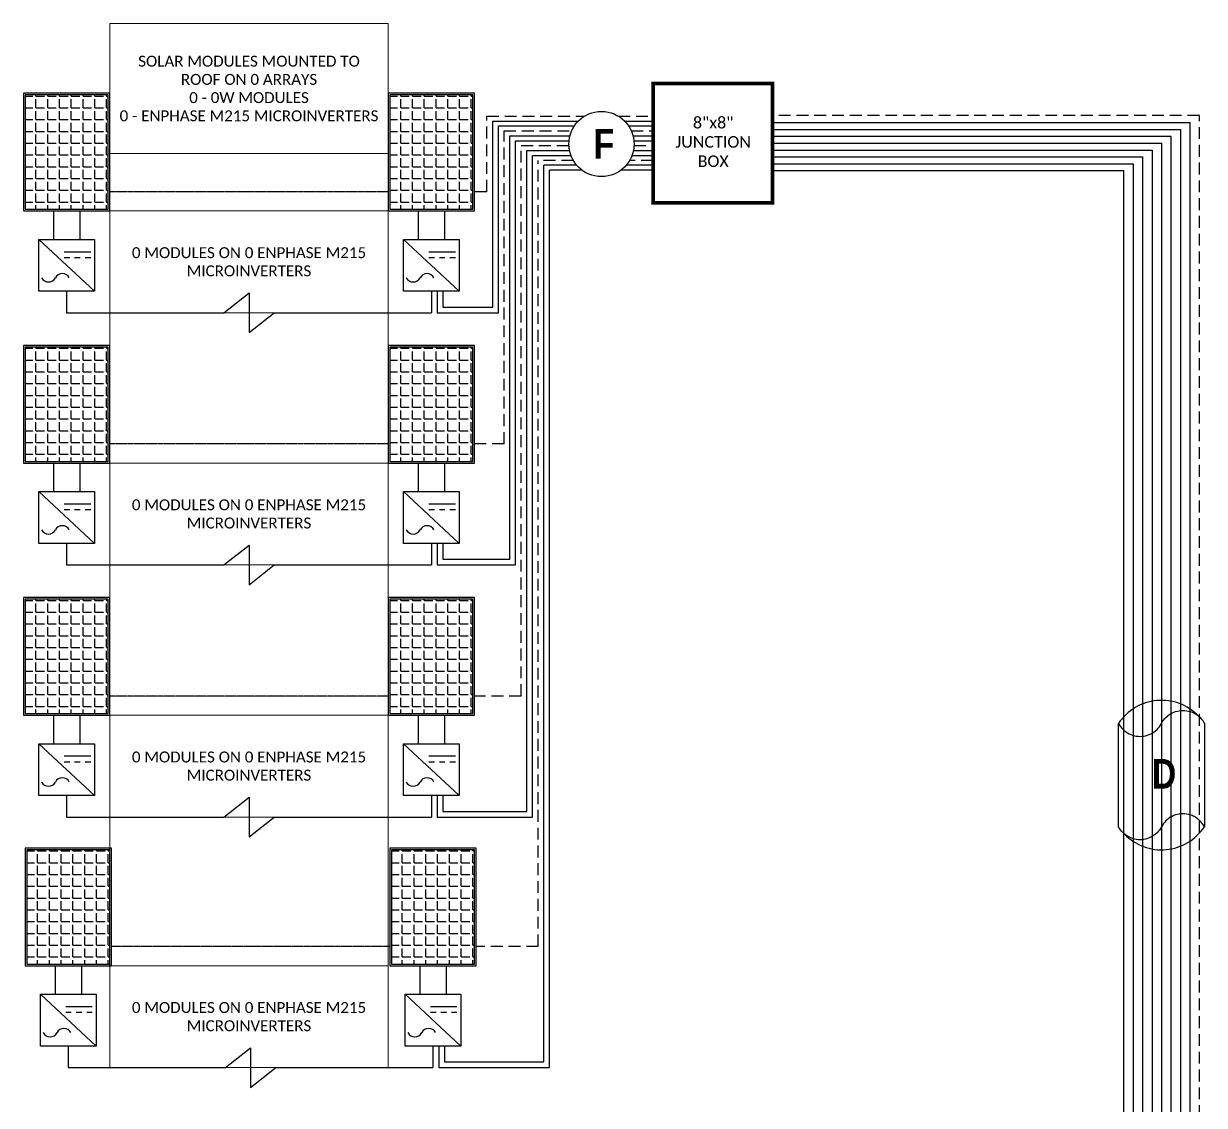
# Model space of a CAD drawing. Header units: feet. Extents: x 24463 to 25062, y 16038 to 16616.
# Drawn here: x 24687.9 to 25061.5, y 16273.6 to 16615.7 of the extents above; entities that cross this region are included whole.
import ezdxf

# ---------------------------------------------------------------- set-up
doc = ezdxf.new("R2010")
doc.units = ezdxf.units.FT
doc.header["$MEASUREMENT"] = 0
doc.linetypes.add('HIDDEN', pattern=[0.375, 0.25, -0.125])
doc.layers.add('TEXT', color=7, linetype='Continuous')
doc.styles.add('ONE LINE TXT', font='techb___.ttf')
doc.styles.get("Standard").update_dxf_attribs({"font": 'calibri.ttf'})

# ---------------------------------------------------------------- blocks, each defined once
blk = doc.blocks.new('*T28')
at = {"layer": 'Defpoints', "color": 8, "linetype": 'ByBlock', "lineweight": 0, "transparency": 16777216}
for p, q in [((0, 0), (88.16, 0)), ((0, 0), (0, -330.21)), ((88.16, 0), (88.16, -330.21)), ((0, -41.08), (88.16, -41.08)), ((0, -59.24), (88.16, -59.24)), ((0, -91.46), (88.16, -91.46)), ((0, -138.99), (88.16, -138.99)), ((0, -171.21), (88.16, -171.21)), ((0, -218.74), (88.16, -218.74)), ((0, -250.97), (88.16, -250.97)), ((0, -297.99), (88.16, -297.99)), ((0, -330.21), (88.16, -330.21))]:
    blk.add_line(p, q, dxfattribs=at)
at = {"color": 0, "linetype": 'Continuous', "transparency": 16777216, "char_height": 3.4544, "width": 83.574, "attachment_point": 5}
for s, insert in [('{\\fCalibri|b0|i0|c0;SOLAR MODULES MOUNTED TO ROOF ON 0 ARRAYS^J0 - 0W MODULES^J0 - ENPHASE M215 MICROINVERTERS', (44.08, -20.54)), ('{\\fCalibri|b0|i0|c0;', (44.08, -50.16)), ('{\\fCalibri|b0|i0|c0;0 MODULES ON 0 ENPHASE M215 MICROINVERTERS', (44.08, -75.35)), ('{\\fCalibri|b0|i0|c0;', (44.08, -115.23)), ('{\\fCalibri|b0|i0|c0;0 MODULES ON 0 ENPHASE M215 MICROINVERTERS', (44.08, -155.1)), ('{\\fCalibri|b0|i0|c0;', (44.08, -194.98)), ('{\\fCalibri|b0|i0|c0;0 MODULES ON 0 ENPHASE M215 MICROINVERTERS', (44.08, -234.86)), ('{\\fCalibri|b0|i0|c0;', (44.08, -274.48)), ('{\\fCalibri|b0|i0|c0;0 MODULES ON 0 ENPHASE M215 MICROINVERTERS', (44.08, -314.1))]:
    blk.add_mtext(s, dxfattribs=dict(at, insert=insert))
blk = doc.blocks.new('8x8box')
at = {"lineweight": 50, "const_width": 1.19}
blk.add_lwpolyline([(37.78, 0), (0, 0), (0, 37.78), (37.78, 37.78)], close=True, dxfattribs=at)
at = {"color": 1, "insert": (19.03, 19.26), "char_height": 3.6576, "attachment_point": 5}
blk.add_mtext_dynamic_manual_height_columns('8"x8"  JUNCTION BOX ', width=0.4767, gutter_width=7.17, heights=[0], dxfattribs=at)
blk = doc.blocks.new('*U26')
at = {"color": 7}
blk.add_lwpolyline([(-13.57, 16.36), (-13.04, 15.49), (-13.04, 15.49), (-13.04, 15.49), (-12.57, 14.89), (-12.16, 14.45), (-11.78, 14.11), (-11.38, 13.79), (-10.75, 13.35), (-10.24, 13.08), (-9.69, 12.82), (-9.13, 12.62), (-8.55, 12.46), (-7.97, 12.35), (-7.39, 12.28), (-6.78, 12.25), (-6.19, 12.28), (-5.6, 12.35), (-5.02, 12.46), (-4.44, 12.62), (-3.89, 12.83), (-3.34, 13.07), (-2.82, 13.36), (-2.36, 13.66), (-2.04, 13.91), (-1.86, 14.05), (-1.39, 14.47), (-1.04, 14.86), (-0.68, 15.3), (-0.32, 15.8), (0, 16.36), (0.32, 16.92), (0.68, 17.42), (1.04, 17.86), (1.39, 18.25), (1.86, 18.67), (2.04, 18.81), (2.36, 19.05), (2.82, 19.36), (3.34, 19.64), (3.89, 19.89), (4.44, 20.09), (5.02, 20.26), (5.6, 20.37), (6.19, 20.44), (6.78, 20.46), (7.39, 20.44), (7.97, 20.37), (8.55, 20.26), (9.13, 20.1), (9.69, 19.89), (10.24, 19.64), (10.75, 19.36), (11.38, 18.93), (11.78, 18.61), (12.16, 18.27), (12.57, 17.82), (13.04, 17.23), (13.04, 17.23), (13.04, 17.23), (13.57, 16.36), (13.57, -16.36), (13.04, -15.49), (13.04, -15.49), (13.04, -15.49), (12.57, -14.89), (12.16, -14.45), (11.78, -14.11), (11.38, -13.79), (10.75, -13.35), (10.24, -13.08), (9.69, -12.82), (9.13, -12.62), (8.55, -12.46), (7.97, -12.35), (7.39, -12.28), (6.78, -12.25), (6.19, -12.28), (5.6, -12.35), (5.02, -12.46), (4.44, -12.62), (3.89, -12.83), (3.34, -13.07), (2.82, -13.36), (2.36, -13.66), (2.04, -13.91), (1.86, -14.05), (1.39, -14.47), (1.04, -14.86), (0.68, -15.3), (0.32, -15.8), (0, -16.36), (-0.32, -16.92), (-0.68, -17.42), (-1.04, -17.86), (-1.39, -18.25), (-1.86, -18.67), (-2.04, -18.81), (-2.36, -19.05), (-2.82, -19.36), (-3.34, -19.64), (-3.89, -19.89), (-4.44, -20.09), (-5.02, -20.26), (-5.6, -20.37), (-6.19, -20.44), (-6.78, -20.46), (-7.39, -20.44), (-7.97, -20.37), (-8.55, -20.26), (-9.13, -20.1), (-9.69, -19.89), (-10.24, -19.64), (-10.75, -19.36), (-11.38, -18.93), (-11.78, -18.61), (-12.16, -18.27), (-12.57, -17.82), (-13.04, -17.23), (-13.04, -17.23), (-13.04, -17.23), (-13.57, -16.36), (-13.57, -16.36)], close=True, dxfattribs=at)
at = {"color": 7, "linetype": 'Continuous'}
for centre, start, end in [((0, 7.35), 43.9732, 146.4265), ((0, -7.35), 223.9732, 326.4265)]:
    blk.add_arc(centre, 16.29, start, end, dxfattribs=at)
at = {"color": 1, "linetype": 'Continuous', "insert": (-3.09, 5.1), "char_height": 9.3833, "attachment_point": 1, "style": 'ONE LINE TXT'}
blk.add_mtext_dynamic_manual_height_columns('{\\W1;\\C256;D}', width=0.1385, gutter_width=2.13, heights=[0], dxfattribs=at)

msp = doc.modelspace()

# ---------------------------------------------------------------- hatches: boundary and pattern name
at = {"linetype": 'Continuous'}
h = msp.add_hatch(dxfattribs=at)
h.set_pattern_fill('ANGLE', color=256, scale=13.54666)
h.set_pattern_definition([(0, (24751.3767, 4574.902), (0, 3.7253315), [2.709332, -1.0159995]), (90, (24751.3767, 4574.902), (-3.7253315, 2e-16), [2.709332, -1.0159995])])
h.paths.add_polyline_path([(24688.37, 16593.2), (24688.37, 16557.02), (24714.6, 16557.02), (24714.6, 16593.2)])
h = msp.add_hatch(dxfattribs=at)
h.set_pattern_fill('ANGLE', color=256, scale=13.54666)
h.set_pattern_definition([(0, (24866.7966, 4574.902), (0, 3.7253315), [2.709332, -1.0159995]), (90, (24866.7966, 4574.902), (-3.7253315, 2e-16), [2.709332, -1.0159995])])
h.paths.add_polyline_path([(24803.79, 16593.2), (24803.79, 16557.02), (24830.02, 16557.02), (24830.02, 16593.2)])
h = msp.add_hatch(dxfattribs=at)
h.set_pattern_fill('ANGLE', color=256, scale=13.54666)
h.set_pattern_definition([(0, (24751.3767, 4495.1487), (0, 3.7253315), [2.709332, -1.0159995]), (90, (24751.3767, 4495.1487), (-3.7253315, 2e-16), [2.709332, -1.0159995])])
h.paths.add_polyline_path([(24688.37, 16513.45), (24688.37, 16477.26), (24714.6, 16477.26), (24714.6, 16513.45)])
h = msp.add_hatch(dxfattribs=at)
h.set_pattern_fill('ANGLE', color=256, scale=13.54666)
h.set_pattern_definition([(0, (24866.7966, 4495.1487), (0, 3.7253315), [2.709332, -1.0159995]), (90, (24866.7966, 4495.1487), (-3.7253315, 2e-16), [2.709332, -1.0159995])])
h.paths.add_polyline_path([(24803.79, 16513.45), (24803.79, 16477.26), (24830.02, 16477.26), (24830.02, 16513.45)])
h = msp.add_hatch(dxfattribs=at)
h.set_pattern_fill('ANGLE', color=256, scale=13.54666)
h.set_pattern_definition([(0, (24751.3767, 4415.3956), (0, 3.7253315), [2.709332, -1.0159995]), (90, (24751.3767, 4415.3956), (-3.7253315, 2e-16), [2.709332, -1.0159995])])
h.paths.add_polyline_path([(24688.37, 16433.69), (24688.37, 16397.51), (24714.6, 16397.51), (24714.6, 16433.69)])
h = msp.add_hatch(dxfattribs=at)
h.set_pattern_fill('ANGLE', color=256, scale=13.54666)
h.set_pattern_definition([(0, (24866.7966, 4415.3956), (0, 3.7253315), [2.709332, -1.0159995]), (90, (24866.7966, 4415.3956), (-3.7253315, 2e-16), [2.709332, -1.0159995])])
h.paths.add_polyline_path([(24803.79, 16433.69), (24803.79, 16397.51), (24830.02, 16397.51), (24830.02, 16433.69)])
h = msp.add_hatch(dxfattribs=at)
h.set_pattern_fill('ANGLE', color=256, scale=13.54666)
h.set_pattern_definition([(0, (24751.8857, 4336.1515), (0, 3.7253315), [2.709332, -1.0159995]), (90, (24751.8857, 4336.1515), (-3.7253315, 2e-16), [2.709332, -1.0159995])])
h.paths.add_polyline_path([(24688.87, 16354.45), (24688.87, 16318.27), (24715.11, 16318.27), (24715.11, 16354.45)])
h = msp.add_hatch(dxfattribs=at)
h.set_pattern_fill('ANGLE', color=256, scale=13.54666)
h.set_pattern_definition([(0, (24867.3056, 4336.1515), (0, 3.7253315), [2.709332, -1.0159995]), (90, (24867.3056, 4336.1515), (-3.7253315, 2e-16), [2.709332, -1.0159995])])
h.paths.add_polyline_path([(24804.29, 16354.45), (24804.29, 16318.27), (24830.53, 16318.27), (24830.53, 16354.45)])

# ---------------------------------------------------------------- linework, layer by layer
at = {"color": 92, "linetype": 'HIDDEN', "ltscale": 15}
for p, q in [((24834.5, 16586.49), (24865.38, 16586.49)), ((24834.5, 16562.56), (24834.5, 16586.49)), ((24876.07, 16586.49), (24887.06, 16586.49)), ((24839.91, 16581.82), (24861.29, 16581.82)), ((24839.91, 16482.8), (24839.91, 16581.82)), ((24880.16, 16581.82), (24887.06, 16581.82)), ((24845.32, 16577.16), (24860.43, 16577.16)), ((24845.32, 16403.05), (24845.32, 16577.16)), ((24881.03, 16577.16), (24887.06, 16577.16)), ((24861.8, 16572.5), (24850.72, 16572.5)), ((24850.72, 16323.9), (24850.72, 16572.5)), ((24887.06, 16572.5), (24879.65, 16572.5)), ((24834.5, 16562.56), (24830.53, 16562.56)), ((24839.91, 16482.8), (24830.53, 16482.8)), ((24845.32, 16403.05), (24830.53, 16403.05)), ((24850.72, 16323.81), (24831.04, 16323.81))]:
    msp.add_line(p, q, dxfattribs=at)
at = {"color": 10, "linetype": 'Continuous'}
for p, q in [((24836.31, 16584.93), (24863.41, 16584.93)), ((24836.31, 16526.09), (24836.31, 16584.93)), ((24878.05, 16584.93), (24887.06, 16584.93)), ((24924.84, 16584.47), (25056.97, 16584.47)), ((25056.97, 16584.47), (25056.97, 16115.83)), ((24841.71, 16580.27), (24860.75, 16580.27)), ((24841.71, 16446.33), (24841.71, 16580.27)), ((24880.7, 16580.27), (24887.06, 16580.27)), ((24924.84, 16580.12), (25050.97, 16580.12)), ((25050.97, 16580.12), (25050.97, 16130.39)), ((24847.12, 16575.61), (24860.62, 16575.61)), ((24847.12, 16366.58), (24847.12, 16575.61)), ((24880.83, 16575.61), (24887.06, 16575.61)), ((24924.84, 16575.77), (25044.97, 16575.77)), ((25044.97, 16575.77), (25044.97, 16144.95)), ((24862.91, 16570.95), (24852.52, 16570.95)), ((24852.52, 16287.34), (24852.52, 16570.95)), ((24887.06, 16570.95), (24878.55, 16570.95)), ((24924.84, 16571.42), (25038.97, 16571.42)), ((25038.97, 16571.42), (25038.97, 16159.51)), ((24820.51, 16526.09), (24836.31, 16526.09)), ((24820.51, 16446.33), (24841.71, 16446.33)), ((24820.51, 16366.58), (24847.12, 16366.58)), ((24821.02, 16287.34), (24852.52, 16287.34))]:
    msp.add_line(p, q, dxfattribs=at)
at = {"linetype": 'Continuous'}
for p, q in [((24838.11, 16583.38), (24862.14, 16583.38)), ((24838.11, 16524.29), (24838.11, 16583.38)), ((24879.31, 16583.38), (24887.06, 16583.38)), ((24843.51, 16578.72), (24860.47, 16578.72)), ((24843.51, 16444.53), (24843.51, 16578.72)), ((24880.98, 16578.72), (24887.06, 16578.72)), ((24848.92, 16574.06), (24861.07, 16574.06)), ((24848.92, 16364.78), (24848.92, 16574.06)), ((24880.38, 16574.06), (24887.06, 16574.06)), ((24864.57, 16569.4), (24854.33, 16569.4)), ((24854.33, 16285.54), (24854.33, 16569.4)), ((24887.06, 16569.4), (24876.88, 16569.4)), ((24697.33, 16556.51), (24697.33, 16547.5)), ((24705.64, 16556.51), (24705.64, 16547.5)), ((24812.75, 16556.51), (24812.75, 16547.5)), ((24821.06, 16556.51), (24821.06, 16547.5)), ((24692.66, 16547.5), (24710.31, 16547.5)), ((24692.66, 16531.1), (24692.66, 16547.5)), ((24692.66, 16547.5), (24710.31, 16531.1)), ((24710.31, 16547.5), (24710.31, 16531.1)), ((24808.08, 16547.5), (24825.73, 16547.5)), ((24808.08, 16531.1), (24808.08, 16547.5)), ((24808.08, 16547.5), (24825.73, 16531.1)), ((24825.73, 16547.5), (24825.73, 16531.1)), ((24710.31, 16531.1), (24692.66, 16531.1)), ((24825.73, 16531.1), (24808.08, 16531.1)), ((24818.71, 16524.29), (24838.11, 16524.29)), ((24697.33, 16476.75), (24697.33, 16467.74)), ((24705.64, 16476.75), (24705.64, 16467.74)), ((24812.75, 16476.75), (24812.75, 16467.74)), ((24821.06, 16476.75), (24821.06, 16467.74)), ((24692.66, 16467.74), (24710.31, 16467.74)), ((24692.66, 16451.35), (24692.66, 16467.74)), ((24692.66, 16467.74), (24710.31, 16451.35)), ((24710.31, 16467.74), (24710.31, 16451.35)), ((24808.08, 16467.74), (24825.73, 16467.74)), ((24808.08, 16451.35), (24808.08, 16467.74)), ((24808.08, 16467.74), (24825.73, 16451.35)), ((24825.73, 16467.74), (24825.73, 16451.35)), ((24710.31, 16451.35), (24692.66, 16451.35)), ((24825.73, 16451.35), (24808.08, 16451.35)), ((24818.71, 16444.53), (24843.51, 16444.53)), ((24697.33, 16397), (24697.33, 16387.99)), ((24705.64, 16397), (24705.64, 16387.99)), ((24812.75, 16397), (24812.75, 16387.99)), ((24821.06, 16397), (24821.06, 16387.99)), ((24692.66, 16387.99), (24710.31, 16387.99)), ((24692.66, 16371.6), (24692.66, 16387.99)), ((24692.66, 16387.99), (24710.31, 16371.6)), ((24710.31, 16387.99), (24710.31, 16371.6)), ((24808.08, 16387.99), (24825.73, 16387.99)), ((24808.08, 16371.6), (24808.08, 16387.99)), ((24808.08, 16387.99), (24825.73, 16371.6)), ((24825.73, 16387.99), (24825.73, 16371.6)), ((24710.31, 16371.6), (24692.66, 16371.6)), ((24825.73, 16371.6), (24808.08, 16371.6)), ((24818.71, 16364.78), (24848.92, 16364.78)), ((24697.84, 16317.76), (24697.84, 16308.75)), ((24706.15, 16317.76), (24706.15, 16308.75)), ((24813.26, 16317.76), (24813.26, 16308.75)), ((24821.57, 16317.76), (24821.57, 16308.75)), ((24693.17, 16308.75), (24710.82, 16308.75)), ((24693.17, 16292.35), (24693.17, 16308.75)), ((24693.17, 16308.75), (24710.82, 16292.35)), ((24710.82, 16308.75), (24710.82, 16292.35)), ((24808.59, 16308.75), (24826.24, 16308.75)), ((24808.59, 16292.35), (24808.59, 16308.75)), ((24808.59, 16308.75), (24826.24, 16292.35)), ((24826.24, 16308.75), (24826.24, 16292.35)), ((24710.82, 16292.35), (24693.17, 16292.35)), ((24826.24, 16292.35), (24808.59, 16292.35)), ((24819.22, 16285.54), (24854.33, 16285.54))]:
    msp.add_line(p, q, dxfattribs=at)
at = {"color": 7, "linetype": 'Continuous'}
for p, q in [((24924.84, 16582.29), (25053.97, 16582.29)), ((25053.97, 16582.29), (25053.97, 16119.21)), ((24924.84, 16577.94), (25047.97, 16577.94)), ((25047.97, 16577.94), (25047.97, 16133.77)), ((24924.84, 16573.59), (25041.97, 16573.59)), ((25041.97, 16573.59), (25041.97, 16148.33)), ((24924.84, 16569.24), (25035.97, 16569.24)), ((25035.97, 16569.24), (25035.97, 16162.89)), ((24709.08, 16543.5), (24700.69, 16543.5)), ((24824.5, 16543.5), (24816.11, 16543.5)), ((24702.44, 16541.69), (24700.69, 16541.69)), ((24705.76, 16541.69), (24704.01, 16541.69)), ((24709.08, 16541.69), (24707.33, 16541.69)), ((24817.86, 16541.69), (24816.11, 16541.69)), ((24821.18, 16541.69), (24819.43, 16541.69)), ((24824.5, 16541.69), (24822.75, 16541.69)), ((24751.24, 16524.29), (24759.19, 16530.55)), ((24759.19, 16530.55), (24759.19, 16518.02)), ((24759.19, 16518.02), (24767.15, 16524.29)), ((24709.08, 16463.75), (24700.69, 16463.75)), ((24702.44, 16461.93), (24700.69, 16461.93)), ((24705.76, 16461.93), (24704.01, 16461.93)), ((24709.08, 16461.93), (24707.33, 16461.93)), ((24824.5, 16463.75), (24816.11, 16463.75)), ((24817.86, 16461.93), (24816.11, 16461.93)), ((24821.18, 16461.93), (24819.43, 16461.93)), ((24824.5, 16461.93), (24822.75, 16461.93)), ((24751.24, 16444.53), (24759.19, 16450.8)), ((24759.19, 16450.8), (24759.19, 16438.27)), ((24759.19, 16438.27), (24767.15, 16444.53)), ((24709.08, 16384), (24700.69, 16384)), ((24824.5, 16384), (24816.11, 16384)), ((24702.44, 16382.18), (24700.69, 16382.18)), ((24705.76, 16382.18), (24704.01, 16382.18)), ((24709.08, 16382.18), (24707.33, 16382.18)), ((24817.86, 16382.18), (24816.11, 16382.18)), ((24821.18, 16382.18), (24819.43, 16382.18)), ((24824.5, 16382.18), (24822.75, 16382.18)), ((24751.24, 16364.78), (24759.19, 16371.04)), ((24759.19, 16371.04), (24759.19, 16358.52)), ((24759.19, 16358.52), (24767.15, 16364.78)), ((24709.59, 16304.75), (24701.2, 16304.75)), ((24825.01, 16304.75), (24816.62, 16304.75)), ((24702.95, 16302.94), (24701.2, 16302.94)), ((24706.27, 16302.94), (24704.52, 16302.94)), ((24709.59, 16302.94), (24707.84, 16302.94)), ((24818.37, 16302.94), (24816.62, 16302.94)), ((24821.69, 16302.94), (24819.94, 16302.94)), ((24825.01, 16302.94), (24823.26, 16302.94)), ((24751.75, 16285.54), (24759.7, 16291.8)), ((24759.7, 16291.8), (24759.7, 16279.27)), ((24759.7, 16279.27), (24767.66, 16285.54))]:
    msp.add_line(p, q, dxfattribs=at)
at = {"linetype": 'Continuous', "flags": 128}
for points in [[(24687.86, 16593.71), (24687.86, 16556.51), (24715.11, 16556.51), (24715.11, 16593.71), (24687.86, 16593.71)], [(24803.28, 16593.71), (24803.28, 16556.51), (24830.53, 16556.51), (24830.53, 16593.71), (24803.28, 16593.71)], [(24701.48, 16531.1), (24701.48, 16524.29)], [(24816.9, 16531.1), (24816.9, 16524.29)], [(24818.71, 16531.1), (24818.71, 16524.29)], [(24701.48, 16524.29), (24751.24, 16524.29)], [(24767.15, 16524.29), (24816.9, 16524.29)], [(24687.86, 16513.96), (24687.86, 16476.75), (24715.11, 16476.75), (24715.11, 16513.96), (24687.86, 16513.96)], [(24803.28, 16513.96), (24803.28, 16476.75), (24830.53, 16476.75), (24830.53, 16513.96), (24803.28, 16513.96)], [(24701.48, 16451.35), (24701.48, 16444.53)], [(24816.9, 16451.35), (24816.9, 16444.53)], [(24818.71, 16451.35), (24818.71, 16444.53)], [(24701.48, 16444.53), (24751.24, 16444.53)], [(24767.15, 16444.53), (24816.9, 16444.53)], [(24687.86, 16434.2), (24687.86, 16397), (24715.11, 16397), (24715.11, 16434.2), (24687.86, 16434.2)], [(24803.28, 16434.2), (24803.28, 16397), (24830.53, 16397), (24830.53, 16434.2), (24803.28, 16434.2)], [(24701.48, 16371.6), (24701.48, 16364.78)], [(24816.9, 16371.6), (24816.9, 16364.78)], [(24818.71, 16371.6), (24818.71, 16364.78)], [(24701.48, 16364.78), (24751.24, 16364.78)], [(24767.15, 16364.78), (24816.9, 16364.78)], [(24688.37, 16354.96), (24688.37, 16317.76), (24715.62, 16317.76), (24715.62, 16354.96), (24688.37, 16354.96)], [(24803.79, 16354.96), (24803.79, 16317.76), (24831.04, 16317.76), (24831.04, 16354.96), (24803.79, 16354.96)], [(24701.99, 16292.35), (24701.99, 16285.54)], [(24817.41, 16292.35), (24817.41, 16285.54)], [(24819.22, 16292.35), (24819.22, 16285.54)], [(24701.99, 16285.54), (24751.75, 16285.54)], [(24767.66, 16285.54), (24817.41, 16285.54)]]:
    msp.add_lwpolyline(points, dxfattribs=at)
for points in [[(24688.37, 16593.2), (24688.37, 16557.02), (24714.6, 16557.02), (24714.6, 16593.2)], [(24803.79, 16593.2), (24803.79, 16557.02), (24830.02, 16557.02), (24830.02, 16593.2)], [(24688.37, 16513.45), (24688.37, 16477.26), (24714.6, 16477.26), (24714.6, 16513.45)], [(24803.79, 16513.45), (24803.79, 16477.26), (24830.02, 16477.26), (24830.02, 16513.45)], [(24688.37, 16433.69), (24688.37, 16397.51), (24714.6, 16397.51), (24714.6, 16433.69)], [(24803.79, 16433.69), (24803.79, 16397.51), (24830.02, 16397.51), (24830.02, 16433.69)], [(24688.87, 16354.45), (24688.87, 16318.27), (24715.11, 16318.27), (24715.11, 16354.45)], [(24804.29, 16354.45), (24804.29, 16318.27), (24830.53, 16318.27), (24830.53, 16354.45)]]:
    msp.add_lwpolyline(points, close=True, dxfattribs=at)
at = {"color": 92, "linetype": 'HIDDEN', "ltscale": 0.3, "flags": 128}
for points in [[(24803.28, 16562.56), (24715.11, 16562.56)], [(24803.28, 16482.8), (24715.11, 16482.8)], [(24803.28, 16403.05), (24715.11, 16403.05)], [(24803.79, 16323.81), (24715.62, 16323.81)]]:
    msp.add_lwpolyline(points, dxfattribs=at)
at = {"color": 10, "linetype": 'Continuous', "flags": 128}
for points in [[(24820.51, 16531.1), (24820.51, 16526.09)], [(24820.51, 16451.35), (24820.51, 16446.33)], [(24820.51, 16371.6), (24820.51, 16366.58)], [(24821.02, 16292.35), (24821.02, 16287.34)]]:
    msp.add_lwpolyline(points, dxfattribs=at)
at = {"color": 7, "linetype": 'Continuous'}
msp.add_circle((24870.73, 16577.67), 10.31, dxfattribs=at)
at = {"linetype": 'Continuous'}
for centre, start, end in [((24700.11, 16534.21), 27.6639, 152.3361), ((24815.53, 16534.21), 27.6639, 152.3361), ((24695.73, 16536.51), 207.6639, 332.3361), ((24811.15, 16536.51), 207.6639, 332.3361), ((24695.73, 16456.76), 207.6639, 332.3361), ((24700.11, 16454.46), 27.6639, 152.3361), ((24811.15, 16456.76), 207.6639, 332.3361), ((24815.53, 16454.46), 27.6639, 152.3361), ((24695.73, 16377.01), 207.6639, 332.3361), ((24700.11, 16374.71), 27.6639, 152.3361), ((24811.15, 16377.01), 207.6639, 332.3361), ((24815.53, 16374.71), 27.6639, 152.3361), ((24696.24, 16297.76), 207.6639, 332.3361), ((24700.62, 16295.46), 27.6639, 152.3361), ((24811.66, 16297.76), 207.6639, 332.3361), ((24816.04, 16295.46), 27.6639, 152.3361)]:
    msp.add_arc(centre, 2.48, start, end, dxfattribs=at)
at = {"layer": 'TEXT', "color": 92, "linetype": 'HIDDEN', "ltscale": 15}
for p, q in [((25059.97, 16586.64), (24924.84, 16586.64)), ((25059.97, 16073.04), (25059.97, 16586.64))]:
    msp.add_line(p, q, dxfattribs=at)

# ---------------------------------------------------------------- block references
msp.add_blockref('*T28', (24715.11, 16615.75))
at = {"color": 7}
msp.add_blockref('8x8box', (24887.06, 16559.05), dxfattribs=at)

# ---------------------------------------------------------------- texts
at = {"color": 1, "linetype": 'Continuous', "insert": (24868.18, 16582.46), "char_height": 9.3833, "attachment_point": 1, "style": 'ONE LINE TXT'}
msp.add_mtext_dynamic_manual_height_columns('{\\W1;\\C256;F}', width=0.1385, gutter_width=2.13, heights=[0], dxfattribs=at)

# ---------------------------------------------------------------- next in the draw order: block references
at = {"color": 7}
msp.add_blockref('*U26', (25047.97, 16378.06), dxfattribs=at)

doc.saveas('drawing.dxf')
